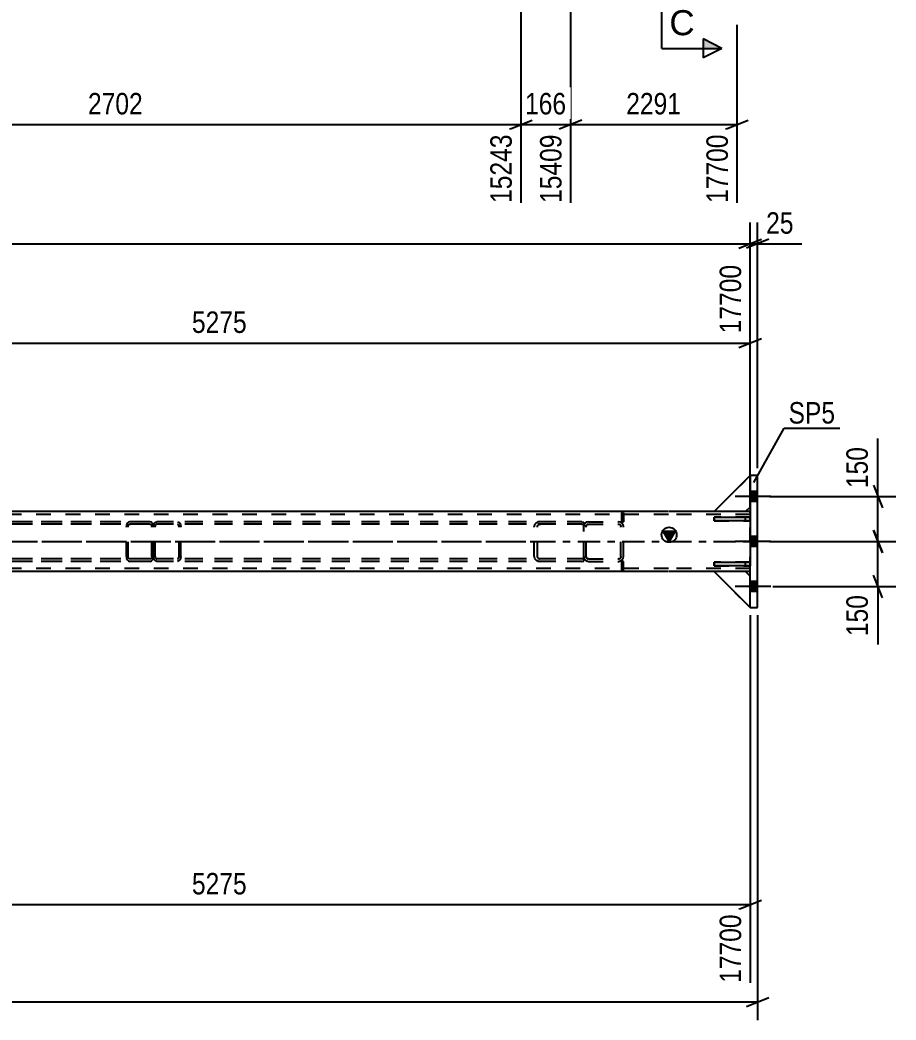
# Model space of a CAD drawing. Header units: millimetres. Extents: x -88 to 753, y -416 to 178.
# Drawn here: x 503 to 619.8, y -272 to -138.7 of the extents above; entities that cross this region are included whole.
import ezdxf

# ---------------------------------------------------------------- set-up
doc = ezdxf.new("R2010")
doc.units = ezdxf.units.MM
doc.linetypes.add('DXK_LINE_DOT2', pattern=[3.9198, 1.9599, -1.9599])
doc.linetypes.add('DXK_LINE_DOT3', pattern=[5.9187, 2.979, -0.9799, 0.9799, -0.9799])
doc.styles.add('Arial', font='ARIAL.TTF', dxfattribs={"height": 0.2})
doc.styles.add('Arial Narrow', font='ARIALN.TTF', dxfattribs={"height": 0.2})

# ---------------------------------------------------------------- blocks, each defined once
blk = doc.blocks.new('Part-761550090-5198 - 5109')
at = {"color": 2, "linetype": 'Continuous'}
for p, q in [((595.51, -204.27), (600.31, -199.47)), ((600.31, -203.67), (599.71, -204.27)), ((599.71, -204.27), (595.51, -204.27))]:
    blk.add_line(p, q, dxfattribs=at)
at = {"color": 7, "linetype": 'DXK_LINE_DOT2'}
blk.add_line((600.31, -203.67), (600.31, -199.47), dxfattribs=at)
blk = doc.blocks.new('Part-761550090-5111 - 5109')
at = {"color": 7, "linetype": 'DXK_LINE_DOT2'}
for p, q in [((600.31, -205.03), (595.51, -205.03)), ((595.51, -205.03), (595.51, -205.51)), ((599.71, -205.51), (599.71, -205.03)), ((600.31, -205.51), (600.31, -205.03)), ((595.51, -205.51), (600.31, -205.51))]:
    blk.add_line(p, q, dxfattribs=at)
blk = doc.blocks.new('Part-761550090-5112 - 5109')
at = {"color": 7, "linetype": 'DXK_LINE_DOT2'}
for p, q in [((600.31, -211.03), (595.51, -211.03)), ((595.51, -211.03), (595.51, -211.51)), ((595.51, -211.51), (600.31, -211.51)), ((599.71, -211.51), (599.71, -211.03)), ((600.31, -211.51), (600.31, -211.03))]:
    blk.add_line(p, q, dxfattribs=at)
blk = doc.blocks.new('Part-761550090-5113 - 5109')
at = {"color": 7, "linetype": 'DXK_LINE_DOT2'}
for p, q in [((599.71, -212.27), (595.51, -212.27)), ((595.51, -212.27), (600.31, -217.07)), ((600.31, -212.87), (599.71, -212.27)), ((600.31, -217.07), (600.31, -212.87))]:
    blk.add_line(p, q, dxfattribs=at)
blk = doc.blocks.new('Part-761550090-5115 - 5109')
at = {"color": 7, "linetype": 'DXK_LINE_DOT2'}
for p, q in [((599.71, -212.27), (595.51, -212.27)), ((595.51, -212.27), (600.31, -217.07)), ((600.31, -212.87), (599.71, -212.27)), ((600.31, -217.07), (600.31, -212.87))]:
    blk.add_line(p, q, dxfattribs=at)
blk = doc.blocks.new('Part-761550090-5116 - 5109')
at = {"color": 7, "linetype": 'DXK_LINE_DOT2'}
for p, q in [((595.51, -204.27), (600.31, -199.47)), ((600.31, -199.47), (600.31, -203.67)), ((600.31, -203.67), (599.71, -204.27)), ((599.71, -204.27), (595.51, -204.27))]:
    blk.add_line(p, q, dxfattribs=at)
blk = doc.blocks.new('Part-761550090-5118 - 5109')
at = {"color": 7, "linetype": 'DXK_LINE_DOT2'}
for p, q in [((595.51, -204.27), (600.31, -199.47)), ((600.31, -199.47), (600.31, -203.67)), ((600.31, -203.67), (599.71, -204.27)), ((599.71, -204.27), (595.51, -204.27))]:
    blk.add_line(p, q, dxfattribs=at)
blk = doc.blocks.new('Part-761550090-5223 - 5109')
at = {"linetype": 'Continuous'}
blk.add_hatch(color=2, dxfattribs=at).paths.add_polyline_path([(589.51, -208.27), (588.71, -206.87), (590.31, -206.87)])
at = {"color": 7, "linetype": 'DXK_LINE_DOT2'}
for p, q in [((589.41, -204.67), (-38.23, -204.67)), ((600.31, -204.67), (589.51, -204.67)), ((599.71, -204.27), (595.51, -204.27)), ((600.31, -212.27), (600.31, -204.27)), ((589.41, -211.87), (-38.23, -211.87)), ((600.31, -211.87), (589.51, -211.87)), ((599.71, -212.27), (595.51, -212.27))]:
    blk.add_line(p, q, dxfattribs=at)
at = {"color": 2, "linetype": 'Continuous'}
for p, q in [((589.41, -204.27), (-33.43, -204.27)), ((595.51, -204.27), (589.51, -204.27)), ((600.31, -204.27), (599.71, -204.27)), ((589.51, -208.27), (588.71, -206.87)), ((588.71, -206.87), (590.31, -206.87)), ((590.31, -206.87), (589.51, -208.27)), ((589.41, -212.27), (-33.43, -212.27)), ((595.51, -212.27), (589.51, -212.27)), ((600.31, -212.27), (599.71, -212.27))]:
    blk.add_line(p, q, dxfattribs=at)
at = {"color": 7, "linetype": 'DXK_LINE_DOT3'}
for p, q in [((-38.23, -208.27), (589.41, -208.27)), ((589.51, -208.27), (600.31, -208.27))]:
    blk.add_line(p, q, dxfattribs=at)
at = {"color": 2, "linetype": 'Continuous'}
blk.add_circle((589.51, -207.37), 1, dxfattribs=at)
blk = doc.blocks.new('Part-761550090-5159 - 5109')
at = {"color": 2, "linetype": 'Continuous'}
for p, q in [((601.31, -199.47), (600.31, -199.47)), ((600.31, -199.47), (600.31, -205.03)), ((601.31, -217.07), (601.31, -199.47)), ((600.31, -205.51), (600.31, -211.03)), ((600.31, -217.07), (600.31, -211.51)), ((600.31, -217.07), (601.31, -217.07))]:
    blk.add_line(p, q, dxfattribs=at)
at = {"color": 7, "linetype": 'DXK_LINE_DOT2'}
for p, q in [((600.31, -205.03), (600.31, -205.51)), ((600.31, -211.51), (600.31, -211.03))]:
    blk.add_line(p, q, dxfattribs=at)
blk = doc.blocks.new('Part-761550090-5126 - 5109')
at = {"color": 7, "linetype": 'DXK_LINE_DOT2'}
for p, q in [((520.33, -205.63), (467.14, -205.63)), ((520.33, -205.95), (467.14, -205.95)), ((517.18, -206.03), (517.15, -206.27)), ((517.15, -210.27), (517.15, -206.27)), ((517.28, -205.82), (517.18, -206.03)), ((517.42, -205.68), (517.28, -205.82)), ((517.37, -206.27), (517.39, -206.15)), ((517.37, -210.27), (517.37, -206.27)), ((517.39, -206.15), (517.43, -206.04)), ((517.59, -205.63), (517.42, -205.68)), ((517.43, -206.04), (517.5, -205.98)), ((517.5, -205.98), (517.59, -205.95)), ((520.5, -205.68), (520.33, -205.63)), ((520.33, -205.95), (520.42, -205.98)), ((520.42, -205.98), (520.49, -206.04)), ((520.49, -206.04), (520.54, -206.15)), ((520.64, -205.82), (520.5, -205.68)), ((520.54, -206.15), (520.55, -206.27)), ((520.55, -210.27), (520.55, -206.27)), ((520.74, -206.03), (520.64, -205.82)), ((520.77, -206.27), (520.74, -206.03)), ((520.77, -210.27), (520.77, -206.27)), ((520.33, -210.59), (467.14, -210.59)), ((517.15, -210.27), (517.18, -210.52)), ((517.18, -210.52), (517.28, -210.72)), ((517.39, -210.39), (517.37, -210.27)), ((517.43, -210.5), (517.39, -210.39)), ((517.5, -210.57), (517.43, -210.5)), ((517.59, -210.59), (517.5, -210.57)), ((520.42, -210.57), (520.33, -210.59)), ((520.49, -210.5), (520.42, -210.57)), ((520.54, -210.39), (520.49, -210.5)), ((520.55, -210.27), (520.54, -210.39)), ((520.64, -210.72), (520.74, -210.52)), ((520.74, -210.52), (520.77, -210.27)), ((520.33, -210.91), (467.14, -210.91)), ((517.28, -210.72), (517.42, -210.86)), ((517.42, -210.86), (517.59, -210.91)), ((520.33, -210.91), (520.5, -210.86)), ((520.5, -210.86), (520.64, -210.72))]:
    blk.add_line(p, q, dxfattribs=at)
blk = doc.blocks.new('Part-761550090-5127 - 5109')
at = {"color": 7, "linetype": 'DXK_LINE_DOT2'}
for p, q in [((463.67, -205.63), (463.41, -205.67)), ((463.41, -205.67), (463.41, -210.87)), ((463.41, -206.02), (463.5, -205.98)), ((463.5, -205.98), (463.67, -205.95)), ((574.4, -205.63), (463.67, -205.63)), ((574.4, -205.95), (463.67, -205.95)), ((469.5, -205.68), (469.16, -205.63)), ((469.16, -205.95), (469.33, -205.98)), ((469.57, -206.15), (469.6, -206.27)), ((469.6, -210.27), (469.6, -206.27)), ((470.04, -206.27), (469.97, -206.03)), ((470.04, -210.27), (470.04, -206.27)), ((463.5, -210.57), (463.41, -210.52)), ((463.67, -210.59), (463.5, -210.57)), ((574.4, -210.59), (463.67, -210.59)), ((469.33, -210.57), (469.16, -210.59)), ((469.6, -210.27), (469.57, -210.39)), ((469.97, -210.52), (470.04, -210.27)), ((463.41, -210.87), (463.67, -210.91)), ((574.4, -210.91), (463.67, -210.91)), ((469.16, -210.91), (469.5, -210.86))]:
    blk.add_line(p, q, dxfattribs=at)
at = {"color": 7, "linetype": 'DXK_LINE_DOT3'}
blk.add_line((466.42, -208.27), (571.66, -208.27), dxfattribs=at)
at = {"color": 7, "linetype": 'DXK_LINE_DOT2'}
for centre, radius, start, end in [((469.23, -206.36), 0.401, 32.4104, 75.4453), ((469.3, -206.46), 0.802, 32.4104, 75.4453), ((469.23, -210.18), 0.401, 284.5547, 327.5896), ((469.3, -210.09), 0.802, 284.5547, 327.5896)]:
    blk.add_arc(centre, radius, start, end, dxfattribs=at)
blk = doc.blocks.new('Part-761550090-5130 - 5109')
at = {"color": 7, "linetype": 'DXK_LINE_DOT2'}
for p, q in [((578.18, -206.03), (578.13, -206.27)), ((578.13, -210.27), (578.13, -206.27)), ((578.45, -206.27), (578.48, -206.15)), ((578.45, -210.27), (578.45, -206.27)), ((578.77, -205.63), (578.53, -205.68)), ((578.65, -205.98), (578.77, -205.95)), ((578.77, -205.63), (582.77, -205.63)), ((578.77, -205.95), (582.77, -205.95)), ((583.02, -205.68), (582.77, -205.63)), ((582.77, -205.95), (582.9, -205.98)), ((583.07, -206.15), (583.09, -206.27)), ((583.09, -210.27), (583.09, -206.27)), ((583.41, -206.27), (583.36, -206.03)), ((583.41, -210.27), (583.41, -206.27)), ((578.13, -210.27), (578.18, -210.52)), ((578.48, -210.39), (578.45, -210.27)), ((578.77, -210.59), (578.65, -210.57)), ((578.77, -210.59), (582.77, -210.59)), ((582.9, -210.57), (582.77, -210.59)), ((583.09, -210.27), (583.07, -210.39)), ((583.36, -210.52), (583.41, -210.27)), ((578.53, -210.86), (578.77, -210.91)), ((578.77, -210.91), (582.77, -210.91)), ((582.77, -210.91), (583.02, -210.86))]:
    blk.add_line(p, q, dxfattribs=at)
at = {"color": 7, "linetype": 'DXK_LINE_DOT3'}
blk.add_line((580.77, -208.27), (580.77, -208.27), dxfattribs=at)
at = {"color": 7, "linetype": 'DXK_LINE_DOT2'}
for centre, radius, start, end in [((578.77, -206.27), 0.64, 112.5, 157.5), ((578.77, -206.27), 0.32, 112.5, 157.5), ((582.77, -206.27), 0.32, 22.5, 67.5), ((582.77, -206.27), 0.64, 22.5, 67.5), ((578.77, -210.27), 0.64, 202.5, 247.5), ((578.77, -210.27), 0.32, 202.5, 247.5), ((582.77, -210.27), 0.32, 292.5, 337.5), ((582.77, -210.27), 0.64, 292.5, 337.5)]:
    blk.add_arc(centre, radius, start, end, dxfattribs=at)
blk = doc.blocks.new('Part-761550090-5201 - 5109')
at = {"color": 2, "linetype": 'Continuous'}
for p, q in [((599.71, -212.27), (595.51, -212.27)), ((595.51, -212.27), (600.31, -217.07)), ((600.31, -212.87), (599.71, -212.27))]:
    blk.add_line(p, q, dxfattribs=at)
at = {"color": 7, "linetype": 'DXK_LINE_DOT2'}
blk.add_line((600.31, -217.07), (600.31, -212.87), dxfattribs=at)
blk = doc.blocks.new('Part-761550090-5215 - 5109')
at = {"color": 7, "linetype": 'DXK_LINE_DOT2'}
for p, q in [((583.41, -204.43), (583.17, -204.43)), ((583.17, -204.43), (583.17, -205.63)), ((583.17, -204.43), (583.17, -205.63)), ((583.41, -204.43), (583.41, -205.63)), ((583.41, -205.63), (583.41, -204.43)), ((583.17, -205.63), (583.41, -205.63))]:
    blk.add_line(p, q, dxfattribs=at)
blk = doc.blocks.new('Part-761550090-5216 - 5109')
at = {"color": 7, "linetype": 'DXK_LINE_DOT2'}
for p, q in [((583.41, -210.91), (583.17, -210.91)), ((583.17, -210.91), (583.17, -212.11)), ((583.17, -210.91), (583.17, -212.11)), ((583.41, -212.11), (583.41, -210.91)), ((583.41, -212.11), (583.41, -210.91)), ((583.41, -212.11), (583.17, -212.11))]:
    blk.add_line(p, q, dxfattribs=at)
blk = doc.blocks.new('Part-761550090-5154 - 5109')
at = {"color": 7, "linetype": 'DXK_LINE_DOT2'}
for p, q in [((520.77, -206.27), (520.81, -206.03)), ((520.77, -210.27), (520.77, -206.27)), ((520.81, -206.03), (520.9, -205.82)), ((520.9, -205.82), (521.04, -205.68)), ((521.01, -206.15), (520.99, -206.27)), ((520.99, -210.27), (520.99, -206.27)), ((521.06, -206.04), (521.01, -206.15)), ((521.04, -205.68), (521.21, -205.63)), ((521.13, -205.98), (521.06, -206.04)), ((521.21, -205.95), (521.13, -205.98)), ((577.88, -205.63), (521.21, -205.63)), ((577.88, -205.95), (521.21, -205.95)), ((523.96, -205.63), (524.13, -205.68)), ((524.04, -205.98), (523.96, -205.95)), ((524.11, -206.04), (524.04, -205.98)), ((524.16, -206.15), (524.11, -206.04)), ((524.13, -205.68), (524.27, -205.82)), ((524.18, -206.27), (524.16, -206.15)), ((524.18, -210.27), (524.18, -206.27)), ((524.27, -205.82), (524.36, -206.03)), ((524.36, -206.03), (524.4, -206.27)), ((524.4, -210.27), (524.4, -206.27)), ((571.57, -206.03), (571.51, -206.27)), ((571.51, -210.27), (571.51, -206.27)), ((571.95, -206.27), (571.98, -206.15)), ((571.95, -210.27), (571.95, -206.27)), ((572.39, -205.63), (572.05, -205.68)), ((572.22, -205.98), (572.39, -205.95)), ((577.88, -205.63), (578.13, -205.67)), ((577.88, -205.95), (578.04, -205.98)), ((578.04, -205.98), (578.13, -206.02)), ((578.13, -210.87), (578.13, -205.67)), ((520.81, -210.52), (520.77, -210.27)), ((520.9, -210.72), (520.81, -210.52)), ((520.99, -210.27), (521.01, -210.39)), ((521.01, -210.39), (521.06, -210.5)), ((521.06, -210.5), (521.13, -210.57)), ((521.13, -210.57), (521.21, -210.59)), ((577.88, -210.59), (521.21, -210.59)), ((523.96, -210.59), (524.04, -210.57)), ((524.04, -210.57), (524.11, -210.5)), ((524.11, -210.5), (524.16, -210.39)), ((524.16, -210.39), (524.18, -210.27)), ((524.36, -210.52), (524.27, -210.72)), ((524.4, -210.27), (524.36, -210.52)), ((571.51, -210.27), (571.57, -210.52)), ((571.98, -210.39), (571.95, -210.27)), ((572.39, -210.59), (572.22, -210.57)), ((578.04, -210.57), (577.88, -210.59)), ((578.13, -210.52), (578.04, -210.57)), ((521.04, -210.86), (520.9, -210.72)), ((521.21, -210.91), (521.04, -210.86)), ((577.88, -210.91), (521.21, -210.91)), ((524.13, -210.86), (523.96, -210.91)), ((524.27, -210.72), (524.13, -210.86)), ((572.05, -210.86), (572.39, -210.91)), ((577.88, -210.91), (578.13, -210.87))]:
    blk.add_line(p, q, dxfattribs=at)
for centre, radius, start, end in [((572.25, -206.46), 0.802, 104.5547, 147.5896), ((572.32, -206.36), 0.401, 104.5547, 147.5896), ((572.25, -210.09), 0.802, 212.4104, 255.4453), ((572.32, -210.18), 0.401, 212.4104, 255.4453)]:
    blk.add_arc(centre, radius, start, end, dxfattribs=at)
blk = doc.blocks.new('Bolt-761550090-5235 - 5109')
at = {"linetype": 'Continuous'}
for points in [[(601.31, -202.93), (601.31, -201.61), (600.31, -201.61), (600.31, -202.93)], [(601.31, -202.93), (601.31, -201.61), (600.31, -201.61), (600.31, -202.93)], [(601.31, -202.93), (601.31, -201.61), (600.31, -201.61), (600.31, -202.93)], [(601.31, -202.93), (601.31, -201.61), (600.31, -201.61), (600.31, -202.93)], [(601.31, -208.93), (601.31, -207.61), (600.31, -207.61), (600.31, -208.93)], [(601.31, -208.93), (601.31, -207.61), (600.31, -207.61), (600.31, -208.93)], [(601.31, -214.93), (601.31, -213.61), (600.31, -213.61), (600.31, -214.93)], [(601.31, -214.93), (601.31, -213.61), (600.31, -213.61), (600.31, -214.93)], [(601.31, -214.93), (601.31, -213.61), (600.31, -213.61), (600.31, -214.93)], [(601.31, -214.93), (601.31, -213.61), (600.31, -213.61), (600.31, -214.93)]]:
    blk.add_hatch(color=1, dxfattribs=at).paths.add_polyline_path(points)
at = {"color": 1, "linetype": 'Continuous'}
for p, q in [((603.07, -202.27), (598.31, -202.27)), ((603.07, -202.27), (598.31, -202.27)), ((603.07, -202.27), (598.31, -202.27)), ((603.07, -202.27), (598.31, -202.27)), ((601.31, -201.61), (600.31, -201.61)), ((601.31, -201.61), (600.31, -201.61)), ((601.31, -201.61), (600.31, -201.61)), ((601.31, -201.61), (600.31, -201.61)), ((601.31, -202.93), (600.31, -202.93)), ((601.31, -202.93), (600.31, -202.93)), ((601.31, -202.93), (600.31, -202.93)), ((601.31, -202.93), (600.31, -202.93)), ((601.31, -207.61), (600.31, -207.61)), ((601.31, -207.61), (600.31, -207.61)), ((603.07, -208.27), (598.31, -208.27)), ((603.07, -208.27), (598.31, -208.27)), ((601.31, -208.93), (600.31, -208.93)), ((601.31, -208.93), (600.31, -208.93)), ((603.07, -214.27), (598.31, -214.27)), ((603.07, -214.27), (598.31, -214.27)), ((603.07, -214.27), (598.31, -214.27)), ((603.07, -214.27), (598.31, -214.27)), ((601.31, -213.61), (600.31, -213.61)), ((601.31, -213.61), (600.31, -213.61)), ((601.31, -213.61), (600.31, -213.61)), ((601.31, -213.61), (600.31, -213.61)), ((601.31, -214.93), (600.31, -214.93)), ((601.31, -214.93), (600.31, -214.93)), ((601.31, -214.93), (600.31, -214.93)), ((601.31, -214.93), (600.31, -214.93))]:
    blk.add_line(p, q, dxfattribs=at)
blk = doc.blocks.new('Part-761550090-5254 - 5109')
at = {"color": 2, "linetype": 'Continuous'}
for p, q in [((595.51, -205.51), (595.51, -205.03)), ((595.51, -205.03), (600.31, -205.03)), ((600.31, -205.03), (600.31, -205.51)), ((600.31, -205.51), (595.51, -205.51))]:
    blk.add_line(p, q, dxfattribs=at)
at = {"color": 7, "linetype": 'DXK_LINE_DOT2'}
blk.add_line((599.71, -205.51), (599.71, -205.03), dxfattribs=at)
blk = doc.blocks.new('Part-761550090-5255 - 5109')
at = {"color": 2, "linetype": 'Continuous'}
for p, q in [((595.51, -211.51), (595.51, -211.03)), ((595.51, -211.03), (600.31, -211.03)), ((600.31, -211.51), (595.51, -211.51)), ((600.31, -211.03), (600.31, -211.51))]:
    blk.add_line(p, q, dxfattribs=at)
at = {"color": 7, "linetype": 'DXK_LINE_DOT2'}
blk.add_line((599.71, -211.51), (599.71, -211.03), dxfattribs=at)
blk = doc.blocks.new('StraightDimension-761550090-15520 - 1684')
at = {"color": 7, "linetype": 'Continuous'}
for p, q in [((576.36, -122.6), (576.36, -163.13)), ((598.54, -139.4), (598.54, -163.13)), ((577.86, -152.08), (574.86, -153.28)), ((576.36, -152.68), (598.54, -152.68)), ((597.04, -153.28), (600.04, -152.08))]:
    blk.add_line(p, q, dxfattribs=at)
at = {"color": 0}
blk.add_wipeout([(591.71, -151.93), (591.71, -147.73), (583.19, -147.73), (583.19, -151.93)], dxfattribs=at)
at = {"color": 3, "style": 'Arial Narrow'}
blk.add_text('2291', height=2.863, dxfattribs=at).set_placement((583.79, -151.33))
at = {"color": 0, "linetype": 'Continuous'}
blk.add_wipeout([(597.94, -153.38), (593.74, -153.38), (593.74, -163.73), (597.94, -163.73)], dxfattribs=at)
at = {"color": 3, "linetype": 'Continuous', "style": 'Arial Narrow'}
blk.add_text('17700', height=2.863, rotation=90.0002, dxfattribs=at).set_placement((597.34, -163.13))
blk = doc.blocks.new('StraightDimension-761550090-15521 - 1684')
at = {"color": 7, "linetype": 'Continuous'}
for p, q in [((569.73, -122.6), (569.73, -163.13)), ((576.36, -122.6), (576.36, -163.13)), ((568.23, -153.28), (571.23, -152.08)), ((569.73, -152.68), (576.36, -152.68)), ((577.86, -152.08), (574.86, -153.28))]:
    blk.add_line(p, q, dxfattribs=at)
at = {"color": 0}
blk.add_wipeout([(576.39, -151.93), (576.39, -147.73), (569.7, -147.73), (569.7, -151.93)], dxfattribs=at)
at = {"color": 0, "linetype": 'Continuous'}
blk.add_wipeout([(575.76, -153.38), (571.56, -153.38), (571.56, -163.73), (575.76, -163.73)], dxfattribs=at)
at = {"color": 3, "style": 'Arial Narrow'}
blk.add_text('166', height=2.863, dxfattribs=at).set_placement((570.3, -151.33))
at = {"color": 3, "linetype": 'Continuous', "style": 'Arial Narrow'}
blk.add_text('15409', height=2.863, rotation=90.0002, dxfattribs=at).set_placement((575.16, -163.13))
blk = doc.blocks.new('StraightDimension-761550090-15522 - 1684')
at = {"color": 7, "linetype": 'Continuous'}
for p, q in [((461.64, -122.6), (461.64, -167.63)), ((569.73, -122.6), (569.73, -163.13)), ((463.14, -152.08), (460.14, -153.28)), ((461.64, -152.68), (569.73, -152.68)), ((568.23, -153.28), (571.23, -152.08))]:
    blk.add_line(p, q, dxfattribs=at)
at = {"color": 0}
blk.add_wipeout([(519.94, -151.93), (519.94, -147.73), (511.43, -147.73), (511.43, -151.93)], dxfattribs=at)
at = {"color": 3, "style": 'Arial Narrow'}
blk.add_text('2702', height=2.863, dxfattribs=at).set_placement((512.03, -151.33))
at = {"color": 0, "linetype": 'Continuous'}
blk.add_wipeout([(569.13, -153.38), (564.93, -153.38), (564.93, -163.73), (569.13, -163.73)], dxfattribs=at)
at = {"color": 3, "linetype": 'Continuous', "style": 'Arial Narrow'}
blk.add_text('15243', height=2.863, rotation=90.0002, dxfattribs=at).set_placement((568.53, -163.13))
blk = doc.blocks.new('StraightDimension-761550090-16899 - 5109')
at = {"color": 7, "linetype": 'Continuous'}
for p, q in [((458.77, -196.14), (458.77, -171.37)), ((600.31, -203.27), (600.31, -171.37)), ((460.27, -181.21), (457.27, -182.41)), ((598.81, -182.41), (601.81, -181.21)), ((458.77, -181.81), (600.31, -181.81))]:
    blk.add_line(p, q, dxfattribs=at)
at = {"color": 0}
blk.add_wipeout([(533.8, -181.06), (533.8, -176.86), (525.29, -176.86), (525.29, -181.06)], dxfattribs=at)
at = {"color": 3, "style": 'Arial Narrow'}
blk.add_text('5275', height=2.863, dxfattribs=at).set_placement((525.89, -180.46))
at = {"color": 0, "linetype": 'Continuous'}
blk.add_wipeout([(599.71, -170.77), (595.51, -170.77), (595.51, -181.11), (599.71, -181.11)], dxfattribs=at)
at = {"color": 3, "linetype": 'Continuous', "style": 'Arial Narrow'}
blk.add_text('17700', height=2.863, rotation=90.0002, dxfattribs=at).set_placement((599.11, -180.51))
blk = doc.blocks.new('StraightDimension-761550090-5259 - 5109')
at = {"color": 7, "linetype": 'Continuous'}
for p, q in [((617.35, -202.27), (617.35, -194.54)), ((617.35, -202.27), (617.35, -194.54)), ((616.75, -200.77), (617.95, -203.77)), ((602.9, -202.27), (619.75, -202.27)), ((617.35, -208.27), (617.35, -202.27)), ((617.95, -209.77), (616.75, -206.77)), ((602.9, -208.27), (619.75, -208.27))]:
    blk.add_line(p, q, dxfattribs=at)
at = {"color": 0}
blk.add_wipeout([(616.6, -195.06), (612.4, -195.06), (612.4, -201.75), (616.6, -201.75)], dxfattribs=at)
at = {"color": 3, "style": 'Arial Narrow'}
blk.add_text('150', height=2.863, rotation=90.0002, dxfattribs=at).set_placement((616, -201.15))
blk = doc.blocks.new('StraightDimension-761550090-5269 - 5109')
at = {"color": 7, "linetype": 'Continuous'}
for p, q in [((616.75, -206.77), (617.95, -209.77)), ((602.9, -208.27), (619.75, -208.27)), ((617.35, -214.27), (617.35, -208.27)), ((617.95, -215.77), (616.75, -212.77)), ((603.35, -214.27), (619.75, -214.27)), ((617.35, -214.27), (617.35, -222.01)), ((617.35, -214.27), (617.35, -222.01))]:
    blk.add_line(p, q, dxfattribs=at)
at = {"color": 0}
blk.add_wipeout([(616.6, -214.8), (612.4, -214.8), (612.4, -221.48), (616.6, -221.48)], dxfattribs=at)
at = {"color": 3, "style": 'Arial Narrow'}
blk.add_text('150', height=2.863, rotation=90.0002, dxfattribs=at).set_placement((616, -220.88))
blk = doc.blocks.new('StraightDimension-761550090-13496 - 5109')
at = {"color": 7, "linetype": 'Continuous'}
for p, q in [((458.77, -217.89), (458.77, -267.1)), ((600.31, -218.07), (600.31, -267.1)), ((460.27, -256.06), (457.27, -257.26)), ((458.77, -256.66), (600.31, -256.66)), ((598.81, -257.26), (601.81, -256.06))]:
    blk.add_line(p, q, dxfattribs=at)
at = {"color": 0}
blk.add_wipeout([(533.8, -255.91), (533.8, -251.71), (525.29, -251.71), (525.29, -255.91)], dxfattribs=at)
at = {"color": 3, "style": 'Arial Narrow'}
blk.add_text('5275', height=2.863, dxfattribs=at).set_placement((525.89, -255.31))
at = {"color": 0, "linetype": 'Continuous'}
blk.add_wipeout([(599.71, -257.36), (595.51, -257.36), (595.51, -267.7), (599.71, -267.7)], dxfattribs=at)
at = {"color": 3, "linetype": 'Continuous', "style": 'Arial Narrow'}
blk.add_text('17700', height=2.863, rotation=90.0002, dxfattribs=at).set_placement((599.11, -267.1))
blk = doc.blocks.new('StraightDimension-761550090-16644 - 5109')
at = {"color": 7, "linetype": 'Continuous'}
for p, q in [((600.31, -198.47), (600.31, -165.73)), ((601.31, -198.47), (601.31, -165.73)), ((598.81, -169.18), (601.81, -167.98)), ((602.81, -167.98), (599.81, -169.18)), ((600.31, -168.58), (601.31, -168.58)), ((601.31, -168.58), (607.22, -168.58)), ((601.31, -168.58), (607.22, -168.58))]:
    blk.add_line(p, q, dxfattribs=at)
at = {"color": 0}
blk.add_wipeout([(606.7, -167.83), (606.7, -163.63), (601.84, -163.63), (601.84, -167.83)], dxfattribs=at)
at = {"color": 3, "style": 'Arial Narrow'}
blk.add_text('25', height=2.863, dxfattribs=at).set_placement((602.44, -167.23))
blk = doc.blocks.new('StraightDimension-761550090-16645 - 5109')
at = {"color": 7, "linetype": 'Continuous'}
for p, q in [((600.31, -198.47), (600.31, -165.73)), ((-38.23, -168.58), (600.31, -168.58)), ((598.81, -169.18), (601.81, -167.98))]:
    blk.add_line(p, q, dxfattribs=at)
blk = doc.blocks.new('StraightDimension-761550090-16711 - 5109')
at = {"color": 7, "linetype": 'Continuous'}
for p, q in [((601.31, -218.07), (601.31, -272.05)), ((599.81, -270.25), (602.81, -269.05)), ((-39.23, -269.65), (601.31, -269.65))]:
    blk.add_line(p, q, dxfattribs=at)
blk = doc.blocks.new('SectionMark-761550090-3261 - 1684')
at = {"linetype": 'Continuous'}
for points in [[(594.04, -101.07), (594.04, -99.82), (596.54, -99.82)], [(594.04, -142.52), (594.04, -141.27), (596.54, -142.52)]]:
    blk.add_hatch(color=6, dxfattribs=at).paths.add_polyline_path(points)
at = {"color": 6, "linetype": 'Continuous'}
for p, q in [((594.04, -101.07), (594.04, -98.57)), ((594.04, -98.57), (596.54, -99.82)), ((588.54, -99.82), (588.54, -107.82)), ((588.54, -99.82), (596.54, -99.82)), ((596.54, -99.82), (594.04, -101.07)), ((588.54, -142.52), (588.54, -134.52)), ((596.54, -142.52), (594.04, -141.27)), ((594.04, -141.27), (594.04, -143.77)), ((588.54, -142.52), (596.54, -142.52)), ((596.54, -142.52), (594.04, -143.77))]:
    blk.add_line(p, q, dxfattribs=at)
at = {"color": 0, "linetype": 'Continuous'}
for points in [[(592.91, -105.07), (592.91, -101.57), (589.54, -101.57), (589.54, -105.07)], [(592.91, -140.77), (592.91, -137.27), (589.54, -137.27), (589.54, -140.77)]]:
    blk.add_wipeout(points, dxfattribs=at)
at = {"color": 3, "linetype": 'Continuous', "style": 'Arial'}
for p in [(589.54, -105.07), (589.54, -140.77)]:
    blk.add_text('C', height=3.34, dxfattribs=at).set_placement(p)
blk = doc.blocks.new('Mark-761550090-5155 - 5109')
at = {"color": 0}
blk.add_wipeout([(611.65, -192.54), (611.65, -189.54), (605.43, -189.54), (605.43, -192.54)], dxfattribs=at)
blk.add_wipeout([(611.65, -192.54), (611.65, -189.54), (605.43, -189.54), (605.43, -192.54)], dxfattribs=at)
at = {"color": 30, "linetype": 'Continuous'}
for p, q in [((600.81, -200.38), (604.83, -193.14)), ((604.83, -193.14), (612.25, -193.14))]:
    blk.add_line(p, q, dxfattribs=at)
at = {"color": 3, "style": 'Arial Narrow'}
blk.add_text('SP5', height=2.863, dxfattribs=at).set_placement((605.43, -192.54))

msp = doc.modelspace()

# ---------------------------------------------------------------- block references
for name in ['StraightDimension-761550090-15520 - 1684', 'Part-761550090-5198 - 5109', 'Part-761550090-5116 - 5109', 'Part-761550090-5118 - 5109', 'Part-761550090-5159 - 5109', 'Bolt-761550090-5235 - 5109', 'Part-761550090-5223 - 5109', 'Part-761550090-5215 - 5109', 'Part-761550090-5111 - 5109', 'Part-761550090-5254 - 5109', 'Part-761550090-5127 - 5109', 'Part-761550090-5126 - 5109', 'Part-761550090-5154 - 5109', 'Part-761550090-5130 - 5109', 'Part-761550090-5216 - 5109', 'Part-761550090-5112 - 5109', 'Part-761550090-5255 - 5109', 'Part-761550090-5113 - 5109', 'Part-761550090-5115 - 5109', 'Part-761550090-5201 - 5109', 'StraightDimension-761550090-13496 - 5109']:
    msp.add_blockref(name, (0, 0))

# ---------------------------------------------------------------- next in the draw order: block references
for name in ['SectionMark-761550090-3261 - 1684', 'StraightDimension-761550090-15521 - 1684', 'StraightDimension-761550090-16899 - 5109', 'StraightDimension-761550090-5259 - 5109']:
    msp.add_blockref(name, (0, 0))

# ---------------------------------------------------------------- next in the draw order: block references
for name in ['StraightDimension-761550090-15522 - 1684', 'StraightDimension-761550090-16644 - 5109', 'StraightDimension-761550090-5269 - 5109']:
    msp.add_blockref(name, (0, 0))

# ---------------------------------------------------------------- next in the draw order: block references
for name in ['StraightDimension-761550090-16645 - 5109', 'StraightDimension-761550090-16711 - 5109']:
    msp.add_blockref(name, (0, 0))

# ---------------------------------------------------------------- next in the draw order: block references
msp.add_blockref('Mark-761550090-5155 - 5109', (0, 0))

doc.saveas('drawing.dxf')
